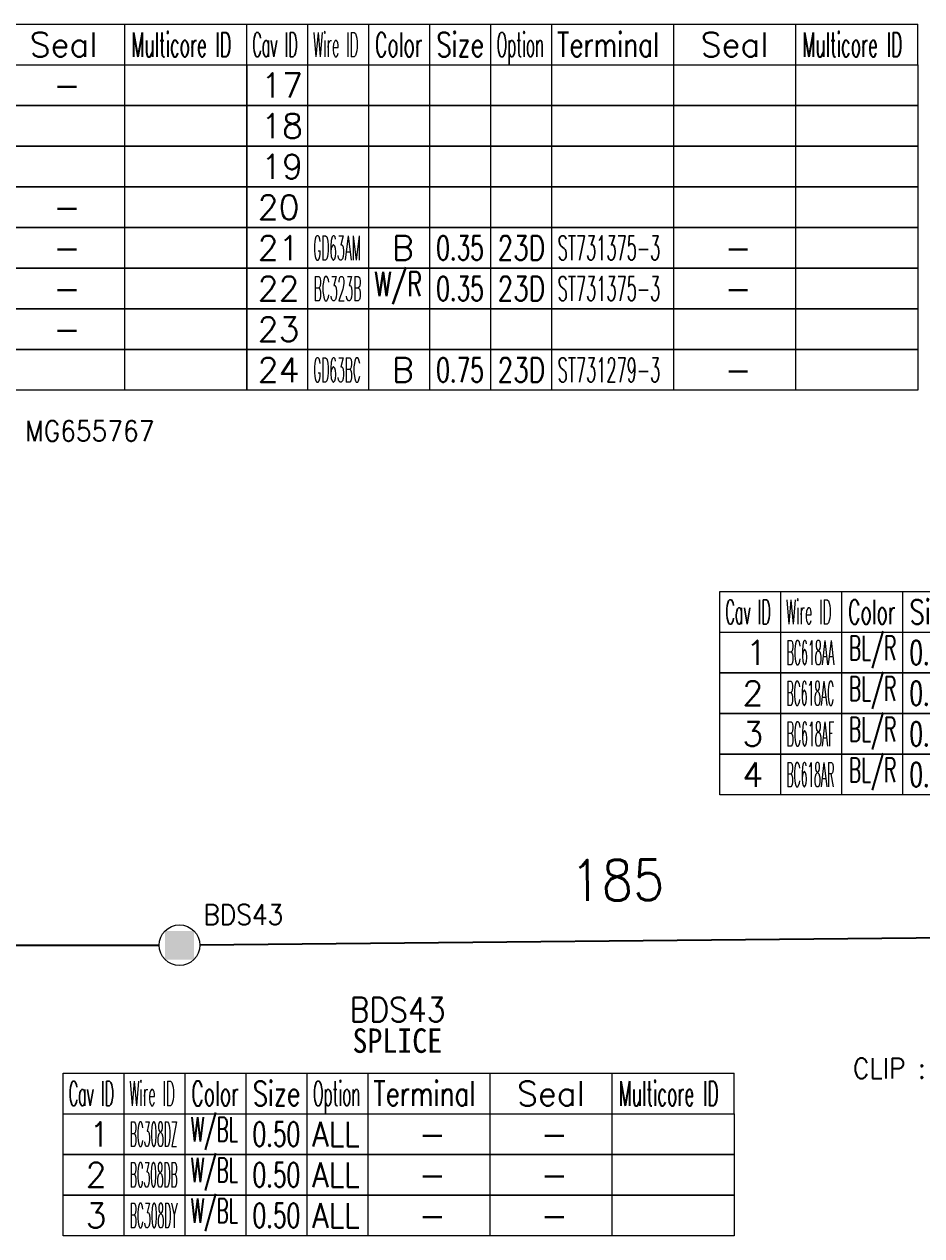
# Model space of a CAD drawing. Header units: inches. Extents: x 47316 to 59086, y 3141 to 11743.
# Drawn here: x 51202.3 to 51312.7, y 5788.3 to 5937.3 of the extents above; entities that cross this region are included whole.
import ezdxf

# ---------------------------------------------------------------- set-up
doc = ezdxf.new("R2010")
doc.units = ezdxf.units.IN
doc.header["$MEASUREMENT"] = 0
doc.styles.get("Standard").update_dxf_attribs({"font": ''})
doc.styles.get('Standard').set_extended_font_data('SimSun')
doc.linetypes.add('_VH_OTCON', pattern='A,0.0001,[7,VeSys.shx,S=0.1,R=0,X=0,Y=0],-0.4,[7,VeSys.shx,S=0.1,R=0,X=0,Y=0],-0.4,["X",Standard,S=1,R=0,X=-0.5,Y=-0.5],-0.0001,[7,VeSys.shx,S=0.1,R=0,X=0,Y=0],-0.4', length=1.2002)

msp = doc.modelspace()

# ---------------------------------------------------------------- linework, layer by layer
at = {"color": 0, "linetype": 'Continuous', "lineweight": 15}
for p, q in [((51064.72, 5937.28), (51312.22, 5937.28)), ((51064.72, 5932.28), (51312.22, 5932.28)), ((51287.88, 5867.52), (51370.38, 5867.52)), ((51287.88, 5862.52), (51287.88, 5867.52)), ((51287.88, 5862.52), (51370.38, 5862.52)), ((51207.14, 5808.3), (51289.64, 5808.3)), ((51207.14, 5803.3), (51207.14, 5808.3)), ((51207.14, 5803.3), (51289.64, 5803.3))]:
    msp.add_line(p, q, dxfattribs=at)
at = {"color": 7, "linetype": 'Continuous', "lineweight": 15}
for p, q in [((51214.72, 5932.28), (51214.72, 5937.28)), ((51229.72, 5932.28), (51229.72, 5937.28)), ((51237.22, 5932.28), (51237.22, 5937.28)), ((51244.72, 5932.28), (51244.72, 5937.28)), ((51252.22, 5932.28), (51252.22, 5937.28)), ((51259.72, 5932.28), (51259.72, 5937.28)), ((51267.22, 5932.28), (51267.22, 5937.28)), ((51282.22, 5932.28), (51282.22, 5937.28)), ((51297.22, 5932.28), (51297.22, 5937.28)), ((51312.22, 5932.28), (51312.22, 5937.28)), ((51295.38, 5862.52), (51295.38, 5867.52)), ((51302.88, 5862.52), (51302.88, 5867.52)), ((51310.38, 5862.52), (51310.38, 5867.52)), ((51214.64, 5803.3), (51214.64, 5808.3)), ((51222.14, 5803.3), (51222.14, 5808.3)), ((51229.64, 5803.3), (51229.64, 5808.3)), ((51237.14, 5803.3), (51237.14, 5808.3)), ((51244.64, 5803.3), (51244.64, 5808.3)), ((51259.64, 5803.3), (51259.64, 5808.3)), ((51274.64, 5803.3), (51274.64, 5808.3)), ((51289.64, 5803.3), (51289.64, 5808.3))]:
    msp.add_line(p, q, dxfattribs=at)
at = {"color": 102, "linetype": 'Continuous', "lineweight": 15}
for p, q in [((51214.72, 5927.28), (51214.72, 5932.28)), ((51237.22, 5927.28), (51237.22, 5932.28)), ((51244.72, 5927.28), (51244.72, 5932.28)), ((51252.22, 5927.28), (51252.22, 5932.28)), ((51259.72, 5927.28), (51259.72, 5932.28)), ((51267.22, 5927.28), (51267.22, 5932.28)), ((51282.22, 5927.28), (51282.22, 5932.28)), ((51297.22, 5927.28), (51297.22, 5932.28)), ((51214.72, 5922.28), (51214.72, 5927.28)), ((51237.22, 5922.28), (51237.22, 5927.28)), ((51244.72, 5922.28), (51244.72, 5927.28)), ((51252.22, 5922.28), (51252.22, 5927.28)), ((51259.72, 5922.28), (51259.72, 5927.28)), ((51267.22, 5922.28), (51267.22, 5927.28)), ((51282.22, 5922.28), (51282.22, 5927.28)), ((51297.22, 5922.28), (51297.22, 5927.28)), ((51214.72, 5917.28), (51214.72, 5922.28)), ((51237.22, 5917.28), (51237.22, 5922.28)), ((51244.72, 5917.28), (51244.72, 5922.28)), ((51252.22, 5917.28), (51252.22, 5922.28)), ((51259.72, 5917.28), (51259.72, 5922.28)), ((51267.22, 5917.28), (51267.22, 5922.28)), ((51282.22, 5917.28), (51282.22, 5922.28)), ((51297.22, 5917.28), (51297.22, 5922.28)), ((51214.72, 5912.28), (51214.72, 5917.28)), ((51237.22, 5912.28), (51237.22, 5917.28)), ((51244.72, 5912.28), (51244.72, 5917.28)), ((51252.22, 5912.28), (51252.22, 5917.28)), ((51259.72, 5912.28), (51259.72, 5917.28)), ((51267.22, 5912.28), (51267.22, 5917.28)), ((51282.22, 5912.28), (51282.22, 5917.28)), ((51297.22, 5912.28), (51297.22, 5917.28)), ((51214.72, 5907.28), (51214.72, 5912.28)), ((51237.22, 5907.28), (51237.22, 5912.28)), ((51244.72, 5907.28), (51244.72, 5912.28)), ((51252.22, 5907.28), (51252.22, 5912.28)), ((51259.72, 5907.28), (51259.72, 5912.28)), ((51267.22, 5907.28), (51267.22, 5912.28)), ((51282.22, 5907.28), (51282.22, 5912.28)), ((51297.22, 5907.28), (51297.22, 5912.28)), ((51214.72, 5902.28), (51214.72, 5907.28)), ((51237.22, 5902.28), (51237.22, 5907.28)), ((51244.72, 5902.28), (51244.72, 5907.28)), ((51252.22, 5902.28), (51252.22, 5907.28)), ((51259.72, 5902.28), (51259.72, 5907.28)), ((51267.22, 5902.28), (51267.22, 5907.28)), ((51282.22, 5902.28), (51282.22, 5907.28)), ((51297.22, 5902.28), (51297.22, 5907.28)), ((51214.72, 5897.28), (51214.72, 5902.28)), ((51237.22, 5897.28), (51237.22, 5902.28)), ((51244.72, 5897.28), (51244.72, 5902.28)), ((51252.22, 5897.28), (51252.22, 5902.28)), ((51259.72, 5897.28), (51259.72, 5902.28)), ((51267.22, 5897.28), (51267.22, 5902.28)), ((51282.22, 5897.28), (51282.22, 5902.28)), ((51297.22, 5897.28), (51297.22, 5902.28)), ((51214.72, 5892.28), (51214.72, 5897.28)), ((51237.22, 5892.28), (51237.22, 5897.28)), ((51244.72, 5892.28), (51244.72, 5897.28)), ((51252.22, 5892.28), (51252.22, 5897.28)), ((51259.72, 5892.28), (51259.72, 5897.28)), ((51267.22, 5892.28), (51267.22, 5897.28)), ((51282.22, 5892.28), (51282.22, 5897.28)), ((51297.22, 5892.28), (51297.22, 5897.28)), ((51295.38, 5857.52), (51295.38, 5862.52)), ((51302.88, 5857.52), (51302.88, 5862.52)), ((51310.38, 5857.52), (51310.38, 5862.52)), ((51295.38, 5852.52), (51295.38, 5857.52)), ((51302.88, 5852.52), (51302.88, 5857.52)), ((51310.38, 5852.52), (51310.38, 5857.52)), ((51295.38, 5847.52), (51295.38, 5852.52)), ((51302.88, 5847.52), (51302.88, 5852.52)), ((51310.38, 5847.52), (51310.38, 5852.52)), ((51295.38, 5842.52), (51295.38, 5847.52)), ((51302.88, 5842.52), (51302.88, 5847.52)), ((51310.38, 5842.52), (51310.38, 5847.52)), ((51214.64, 5798.3), (51214.64, 5803.3)), ((51222.14, 5798.3), (51222.14, 5803.3)), ((51229.64, 5798.3), (51229.64, 5803.3)), ((51237.14, 5798.3), (51237.14, 5803.3)), ((51244.64, 5798.3), (51244.64, 5803.3)), ((51259.64, 5798.3), (51259.64, 5803.3)), ((51274.64, 5798.3), (51274.64, 5803.3)), ((51214.64, 5793.3), (51214.64, 5798.3)), ((51222.14, 5793.3), (51222.14, 5798.3)), ((51229.64, 5793.3), (51229.64, 5798.3)), ((51237.14, 5793.3), (51237.14, 5798.3)), ((51244.64, 5793.3), (51244.64, 5798.3)), ((51259.64, 5793.3), (51259.64, 5798.3)), ((51274.64, 5793.3), (51274.64, 5798.3)), ((51214.64, 5788.3), (51214.64, 5793.3)), ((51222.14, 5788.3), (51222.14, 5793.3)), ((51229.64, 5788.3), (51229.64, 5793.3)), ((51237.14, 5788.3), (51237.14, 5793.3)), ((51244.64, 5788.3), (51244.64, 5793.3)), ((51259.64, 5788.3), (51259.64, 5793.3)), ((51274.64, 5788.3), (51274.64, 5793.3))]:
    msp.add_line(p, q, dxfattribs=at)
at = {"color": 0, "linetype": '_VH_OTCON', "ltscale": 5}
for p, q in [((51165.43, 5824.03), (51218.93, 5824.03)), ((51325.43, 5825.01), (51223.93, 5824.05))]:
    msp.add_line(p, q, dxfattribs=at)
at = {"color": 0, "linetype": 'Continuous', "lineweight": 15}
for points in [[(51147.22, 5927.28), (51147.22, 5932.28), (51229.72, 5932.28), (51229.72, 5927.28)], [(51229.72, 5927.28), (51229.72, 5932.28), (51312.22, 5932.28), (51312.22, 5927.28)], [(51147.22, 5922.28), (51147.22, 5927.28), (51229.72, 5927.28), (51229.72, 5922.28)], [(51229.72, 5922.28), (51229.72, 5927.28), (51312.22, 5927.28), (51312.22, 5922.28)], [(51147.22, 5917.28), (51147.22, 5922.28), (51229.72, 5922.28), (51229.72, 5917.28)], [(51229.72, 5917.28), (51229.72, 5922.28), (51312.22, 5922.28), (51312.22, 5917.28)], [(51147.22, 5912.28), (51147.22, 5917.28), (51229.72, 5917.28), (51229.72, 5912.28)], [(51229.72, 5912.28), (51229.72, 5917.28), (51312.22, 5917.28), (51312.22, 5912.28)], [(51147.22, 5907.28), (51147.22, 5912.28), (51229.72, 5912.28), (51229.72, 5907.28)], [(51229.72, 5907.28), (51229.72, 5912.28), (51312.22, 5912.28), (51312.22, 5907.28)], [(51147.22, 5902.28), (51147.22, 5907.28), (51229.72, 5907.28), (51229.72, 5902.28)], [(51229.72, 5902.28), (51229.72, 5907.28), (51312.22, 5907.28), (51312.22, 5902.28)], [(51147.22, 5897.28), (51147.22, 5902.28), (51229.72, 5902.28), (51229.72, 5897.28)], [(51229.72, 5897.28), (51229.72, 5902.28), (51312.22, 5902.28), (51312.22, 5897.28)], [(51147.22, 5892.28), (51147.22, 5897.28), (51229.72, 5897.28), (51229.72, 5892.28)], [(51229.72, 5892.28), (51229.72, 5897.28), (51312.22, 5897.28), (51312.22, 5892.28)], [(51287.88, 5857.52), (51287.88, 5862.52), (51370.38, 5862.52), (51370.38, 5857.52)], [(51287.88, 5852.52), (51287.88, 5857.52), (51370.38, 5857.52), (51370.38, 5852.52)], [(51287.88, 5847.52), (51287.88, 5852.52), (51370.38, 5852.52), (51370.38, 5847.52)], [(51287.88, 5842.52), (51287.88, 5847.52), (51370.38, 5847.52), (51370.38, 5842.52)], [(51207.14, 5798.3), (51207.14, 5803.3), (51289.64, 5803.3), (51289.64, 5798.3)], [(51207.14, 5793.3), (51207.14, 5798.3), (51289.64, 5798.3), (51289.64, 5793.3)], [(51207.14, 5788.3), (51207.14, 5793.3), (51289.64, 5793.3), (51289.64, 5788.3)]]:
    msp.add_lwpolyline(points, close=True, dxfattribs=at)
msp.add_circle((51221.43, 5824.03), 2.5, dxfattribs=at)
at = {"color": 0, "linetype": 'Continuous', "lineweight": 15, "extrusion": (0, 0, -1)}
msp.add_solid([(-51219.66, 5825.8), (-51219.66, 5822.26), (-51223.2, 5825.8), (-51223.2, 5822.26)], dxfattribs=at)

# ---------------------------------------------------------------- texts
at = {"color": 7, "linetype": 'Continuous', "lineweight": 15, "char_height": 3, "attachment_point": 1}
for s, insert, width in [('\\Fromans.shx;\\W1.0000000000;\\T1.0000000000;\\o\\lSeal', (51203.01, 5936.28), 9.2857), ('\\Fromans.shx;\\W0.5185185185;\\T1.0000000000;\\o\\lMulticore ID', (51215.52, 5936.28), 14), ('\\Fromans.shx;\\W0.4292452830;\\T1.0000000000;\\o\\lCav ID', (51230.4, 5936.28), 6.5), ('\\Fromans.shx;\\W0.4026548673;\\T1.0000000000;\\o\\lWire ID', (51237.84, 5936.28), 6.5), ('\\Fromans.shx;\\W0.5687500000;\\T1.0000000000;\\o\\lColor', (51245.46, 5936.28), 6.5), ('\\Fromans.shx;\\W0.7222222222;\\T1.0000000000;\\o\\lSize', (51253.03, 5936.28), 6.5), ('\\Fromans.shx;\\W0.4595959596;\\T1.0000000000;\\o\\lOption', (51260.42, 5936.28), 6.5), ('\\Fromans.shx;\\W0.7480916031;\\T1.0000000000;\\o\\lTerminal', (51267.83, 5936.28), 14), ('\\Fromans.shx;\\W1.0000000000;\\T1.0000000000;\\o\\lSeal', (51285.51, 5936.28), 9.2857), ('\\Fromans.shx;\\W0.5185185185;\\T1.0000000000;\\o\\lMulticore ID', (51298.02, 5936.28), 14), ('\\Fromans.shx;\\W1.0000000000;\\T1.0000000000;\\o\\l17', (51231.47, 5931.28), 5.7143), ('\\Fromans.shx;\\W1.0000000000;\\T1.0000000000;\\o\\l18', (51231.47, 5926.28), 5.7143), ('\\Fromans.shx;\\W1.0000000000;\\T1.0000000000;\\o\\l19', (51231.47, 5921.28), 5.7143), ('\\Fromans.shx;\\W1.0000000000;\\T1.0000000000;\\o\\l20', (51231.04, 5916.28), 5.7143), ('\\Fromans.shx;\\W1.0000000000;\\T1.0000000000;\\o\\l21', (51231.04, 5911.28), 5.7143), ('\\Fromans.shx;\\W1.0000000000;\\T1.0000000000;\\o\\l22', (51231.04, 5906.28), 5.7143), ('\\Fromans.shx;\\W1.0000000000;\\T1.0000000000;\\o\\l23', (51231.04, 5901.28), 5.7143), ('\\Fromans.shx;\\W1.0000000000;\\T1.0000000000;\\o\\l24', (51231.04, 5896.28), 5.7143), ('\\Fromans.shx;\\W0.4292452830;\\T1.0000000000;\\o\\lCav ID', (51288.56, 5866.52), 6.5), ('\\Fromans.shx;\\W0.4026548673;\\T1.0000000000;\\o\\lWire ID', (51295.99, 5866.52), 6.5), ('\\Fromans.shx;\\W0.5687500000;\\T1.0000000000;\\o\\lColor', (51303.62, 5866.52), 6.5), ('\\Fromans.shx;\\W0.7222222222;\\T1.0000000000;\\o\\lSize', (51311.19, 5866.52), 6.5), ('\\Fromans.shx;\\W1.0000000000;\\T1.0000000000;\\o\\l1', (51291.06, 5861.52), 2.8571), ('\\Fromans.shx;\\W1.0000000000;\\T1.0000000000;\\o\\l2', (51290.63, 5856.52), 2.8571), ('\\Fromans.shx;\\W1.0000000000;\\T1.0000000000;\\o\\l3', (51290.63, 5851.52), 2.8571), ('\\Fromans.shx;\\W1.0000000000;\\T1.0000000000;\\o\\l4', (51290.63, 5846.52), 2.8571), ('\\Fromans.shx;\\W0.4292452830;\\T1.0000000000;\\o\\lCav ID', (51207.82, 5807.3), 6.5), ('\\Fromans.shx;\\W0.4026548673;\\T1.0000000000;\\o\\lWire ID', (51215.25, 5807.3), 6.5), ('\\Fromans.shx;\\W0.5687500000;\\T1.0000000000;\\o\\lColor', (51222.88, 5807.3), 6.5), ('\\Fromans.shx;\\W0.7222222222;\\T1.0000000000;\\o\\lSize', (51230.45, 5807.3), 6.5), ('\\Fromans.shx;\\W0.4595959596;\\T1.0000000000;\\o\\lOption', (51237.84, 5807.3), 6.5), ('\\Fromans.shx;\\W0.7480916031;\\T1.0000000000;\\o\\lTerminal', (51245.25, 5807.3), 14), ('\\Fromans.shx;\\W1.0000000000;\\T1.0000000000;\\o\\lSeal', (51262.93, 5807.3), 9.2857), ('\\Fromans.shx;\\W0.5185185185;\\T1.0000000000;\\o\\lMulticore ID', (51275.44, 5807.3), 14), ('\\Fromans.shx;\\W1.0000000000;\\T1.0000000000;\\o\\l1', (51210.32, 5802.3), 2.8571), ('\\Fromans.shx;\\W1.0000000000;\\T1.0000000000;\\o\\l2', (51209.89, 5797.3), 2.8571), ('\\Fromans.shx;\\W1.0000000000;\\T1.0000000000;\\o\\l3', (51209.89, 5792.3), 2.8571)]:
    msp.add_mtext(s, dxfattribs=dict(at, insert=insert, width=width))
at = {"color": 140, "linetype": 'Continuous', "lineweight": 15, "char_height": 3, "attachment_point": 1}
for s, insert, width in [('\\Fromans.shx;\\W1.0000000000;\\T1.0000000000;\\o\\l-', (51205.94, 5931.28), 3.7143), ('\\Fromans.shx;\\W1.0000000000;\\T1.0000000000;\\o\\l-', (51205.94, 5916.28), 3.7143), ('\\Fromans.shx;\\W1.0000000000;\\T1.0000000000;\\o\\lB', (51247.54, 5911.28), 3), ('\\Fromans.shx;\\W0.7459016393;\\T1.0000000000;\\o\\l23D', (51260.54, 5911.28), 6.5), ('\\Fromans.shx;\\W1.0000000000;\\T1.0000000000;\\o\\l-', (51205.94, 5911.28), 3.7143), ('\\Fromans.shx;\\W1.0000000000;\\T1.0000000000;\\o\\l-', (51288.44, 5911.28), 3.7143), ('\\Fromans.shx;\\W0.6791044776;\\T1.0000000000;\\o\\lW/R', (51245.41, 5906.85), 6.5), ('\\Fromans.shx;\\W0.7459016393;\\T1.0000000000;\\o\\l23D', (51260.54, 5906.28), 6.5), ('\\Fromans.shx;\\W1.0000000000;\\T1.0000000000;\\o\\l-', (51205.94, 5906.28), 3.7143), ('\\Fromans.shx;\\W1.0000000000;\\T1.0000000000;\\o\\l-', (51288.44, 5906.28), 3.7143), ('\\Fromans.shx;\\W1.0000000000;\\T1.0000000000;\\o\\l-', (51205.94, 5901.28), 3.7143), ('\\Fromans.shx;\\W1.0000000000;\\T1.0000000000;\\o\\lB', (51247.54, 5896.28), 3), ('\\Fromans.shx;\\W0.7459016393;\\T1.0000000000;\\o\\l23D', (51260.54, 5896.28), 6.5), ('\\Fromans.shx;\\W1.0000000000;\\T1.0000000000;\\o\\l-', (51288.44, 5896.28), 3.7143), ('\\Fromans.shx;\\W0.5617283951;\\T1.0000000000;\\o\\lBL/R', (51303.7, 5862.09), 6.5), ('\\Fromans.shx;\\W0.5617283951;\\T1.0000000000;\\o\\lBL/R', (51303.7, 5857.09), 6.5), ('\\Fromans.shx;\\W0.5617283951;\\T1.0000000000;\\o\\lBL/R', (51303.7, 5852.09), 6.5), ('\\Fromans.shx;\\W0.5617283951;\\T1.0000000000;\\o\\lBL/R', (51303.7, 5847.09), 6.5), ('\\Fromans.shx;\\W0.5416666667;\\T1.0000000000;\\o\\lW/BL', (51222.79, 5802.88), 6.5), ('\\Fromans.shx;\\W0.8750000000;\\T1.0000000000;\\o\\lALL', (51237.76, 5802.3), 6.5), ('\\Fromans.shx;\\W1.0000000000;\\T1.0000000000;\\o\\l-', (51265.85, 5802.3), 3.7143), ('\\Fromans.shx;\\W0.5416666667;\\T1.0000000000;\\o\\lW/BL', (51222.79, 5797.88), 6.5), ('\\Fromans.shx;\\W0.8750000000;\\T1.0000000000;\\o\\lALL', (51237.76, 5797.3), 6.5), ('\\Fromans.shx;\\W1.0000000000;\\T1.0000000000;\\o\\l-', (51265.85, 5797.3), 3.7143), ('\\Fromans.shx;\\W0.5416666667;\\T1.0000000000;\\o\\lW/BL', (51222.79, 5792.88), 6.5), ('\\Fromans.shx;\\W0.8750000000;\\T1.0000000000;\\o\\lALL', (51237.76, 5792.3), 6.5), ('\\Fromans.shx;\\W1.0000000000;\\T1.0000000000;\\o\\l-', (51265.85, 5792.3), 3.7143)]:
    msp.add_mtext(s, dxfattribs=dict(at, insert=insert, width=width))
at = {"color": 21, "linetype": 'Continuous', "lineweight": 15, "attachment_point": 1}
for s, insert, char_height, width in [('\\Fromans.shx;\\W0.3669354839;\\T1.0000000000;\\o\\lGD63AM', (51237.88, 5911.28), 3, 6.5), ('\\Fromans.shx;\\W0.6500000000;\\T1.0000000000;\\o\\l0.35', (51253, 5911.28), 3, 6.5), ('\\Fromans.shx;\\W0.4851485149;\\T1.0000000000;\\o\\lST731375-3', (51267.93, 5911.28), 3, 14), ('\\Fromans.shx;\\W0.3699186992;\\T1.0000000000;\\o\\lBC323B', (51237.93, 5906.28), 3, 6.5), ('\\Fromans.shx;\\W0.6500000000;\\T1.0000000000;\\o\\l0.35', (51253, 5906.28), 3, 6.5), ('\\Fromans.shx;\\W0.4851485149;\\T1.0000000000;\\o\\lST731375-3', (51267.93, 5906.28), 3, 14), ('\\Fromans.shx;\\W0.3669354839;\\T1.0000000000;\\o\\lGD63BC', (51237.88, 5896.28), 3, 6.5), ('\\Fromans.shx;\\W0.6500000000;\\T1.0000000000;\\o\\l0.75', (51253, 5896.28), 3, 6.5), ('\\Fromans.shx;\\W0.4851485149;\\T1.0000000000;\\o\\lST731279-3', (51267.93, 5896.28), 3, 14), ('\\Fromans.shx;\\W0.3297101449;\\T1.0000000000;\\o\\lBC618AA', (51296.07, 5861.52), 3, 6.5), ('\\Fromans.shx;\\W0.6500000000;\\T1.0000000000;\\o\\l0.35', (51311.16, 5861.52), 3, 6.5), ('\\Fromans.shx;\\W0.3226950355;\\T1.0000000000;\\o\\lBC618AC', (51296.06, 5856.52), 3, 6.5), ('\\Fromans.shx;\\W0.6500000000;\\T1.0000000000;\\o\\l0.35', (51311.16, 5856.52), 3, 6.5), ('\\Fromans.shx;\\W0.3297101449;\\T1.0000000000;\\o\\lBC618AF', (51296.07, 5851.52), 3, 6.5), ('\\Fromans.shx;\\W0.6500000000;\\T1.0000000000;\\o\\l0.35', (51311.16, 5851.52), 3, 6.5), ('\\Fromans.shx;\\W0.3226950355;\\T1.0000000000;\\o\\lBC618AR', (51296.06, 5846.52), 3, 6.5), ('\\Fromans.shx;\\W0.6500000000;\\T1.0000000000;\\o\\l0.35', (51311.16, 5846.52), 3, 6.5), ('\\Fromans.shx;\\W0.9000000000;\\T1.0000000000;\\o\\lBDS43', (51224.36, 5829.03), 2.5, 10.9286), ('\\Fromans.shx;\\W0.3181818182;\\T1.0000000000;\\o\\lBC308DZ', (51215.32, 5802.3), 3, 6.5), ('\\Fromans.shx;\\W0.6500000000;\\T1.0000000000;\\o\\l0.50', (51230.42, 5802.3), 3, 6.5), ('\\Fromans.shx;\\W1.0000000000;\\T1.0000000000;\\o\\l-', (51250.85, 5802.3), 3, 3.7143), ('\\Fromans.shx;\\W0.3159722222;\\T1.0000000000;\\o\\lBC308DB', (51215.32, 5797.3), 3, 6.5), ('\\Fromans.shx;\\W0.6500000000;\\T1.0000000000;\\o\\l0.50', (51230.42, 5797.3), 3, 6.5), ('\\Fromans.shx;\\W1.0000000000;\\T1.0000000000;\\o\\l-', (51250.85, 5797.3), 3, 3.7143), ('\\Fromans.shx;\\W0.3226950355;\\T1.0000000000;\\o\\lBC308DY', (51215.32, 5792.3), 3, 6.5), ('\\Fromans.shx;\\W0.6500000000;\\T1.0000000000;\\o\\l0.50', (51230.42, 5792.3), 3, 6.5), ('\\Fromans.shx;\\W1.0000000000;\\T1.0000000000;\\o\\l-', (51250.85, 5792.3), 3, 3.7143)]:
    msp.add_mtext(s, dxfattribs=dict(at, insert=insert, char_height=char_height, width=width))
at = {"color": 42, "linetype": 'Continuous', "lineweight": 15, "char_height": 2.5, "attachment_point": 1}
for s, insert, width in [('\\Fromans.shx;\\W0.9000000000;\\T1.0000000000;\\o\\lCONN 24 F WHT 025 060 110 : 1 : MG655767', (51145.83, 5888.53), 85.9286), ('\\Fromans.shx;\\W0.9000000000;\\T1.0000000000;\\o\\lCLIP : 1 : HDY11+HMDQ12', (51304.22, 5810.14), 47.8929)]:
    msp.add_mtext(s, dxfattribs=dict(at, insert=insert, width=width))
at = {"color": 7, "linetype": '_VH_OTCON', "lineweight": 18, "ltscale": 5, "insert": (51269.44, 5834.48), "char_height": 5, "width": 12.8571, "attachment_point": 1, "rotation": 0.538}
msp.add_mtext('\\Fromans.shx;\\W0.9000000000;\\T1.0000000000;\\o\\l185', dxfattribs=at)
at = {"color": 6, "linetype": 'Continuous', "lineweight": 20, "char_height": 3, "attachment_point": 1}
for s, insert, width in [('\\Fromans.shx;\\W0.9000000000;\\T1.0000000000;\\o\\lBDS43', (51242.35, 5817.62), 13.1143), ('\\f黑体|b0|i0|c1|p0;\\W0.9000000000;\\T1.0000000000;\\o\\lSPLICE', (51242.7, 5813.8), 11.6494)]:
    msp.add_mtext(s, dxfattribs=dict(at, insert=insert, width=width))

doc.saveas('drawing.dxf')
